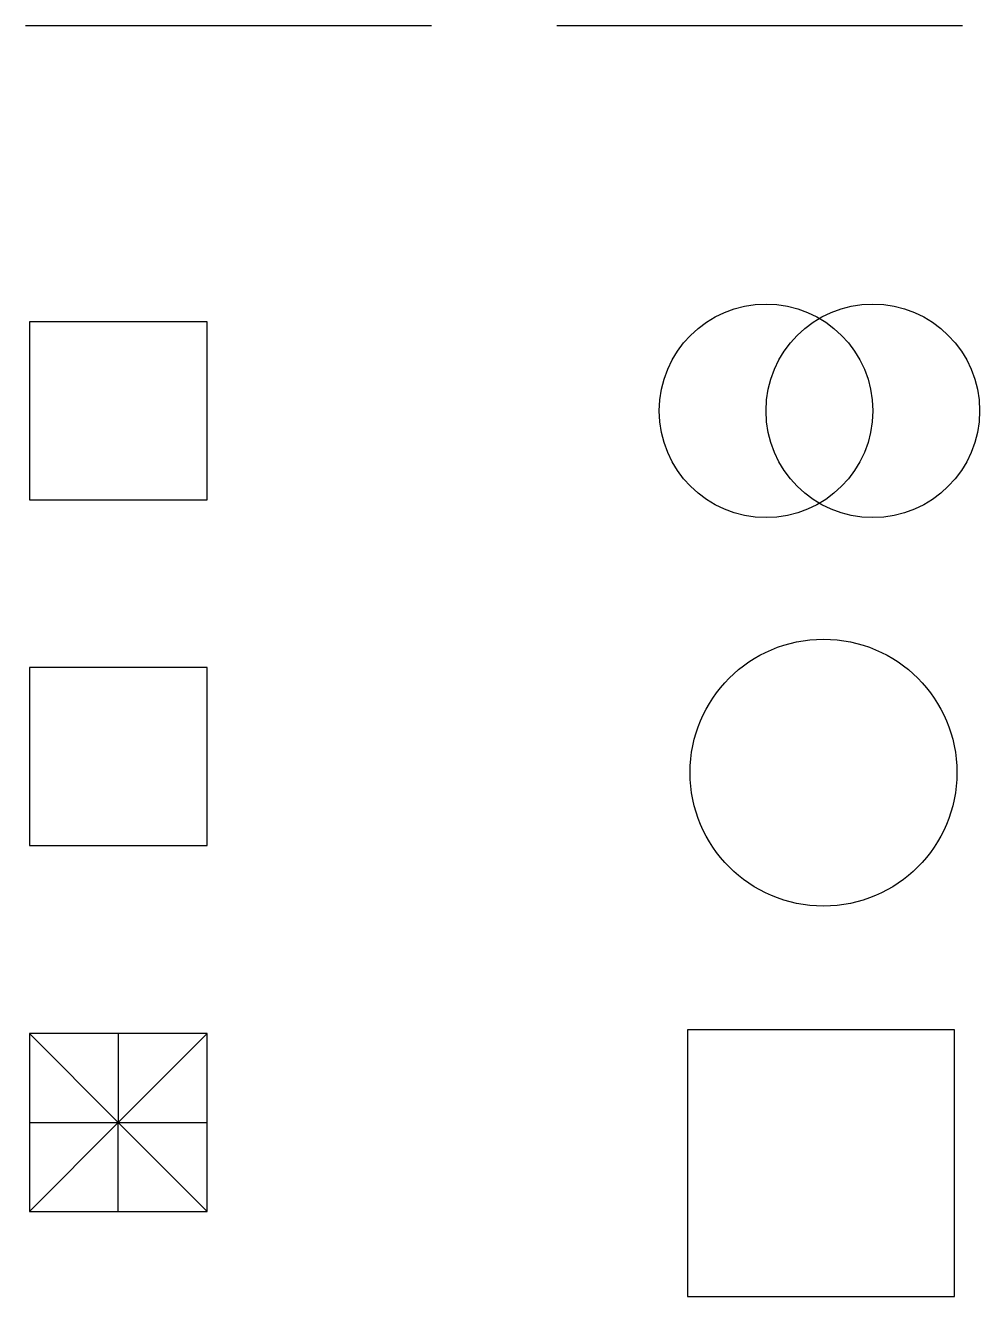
# Model space of a CAD drawing. Extents: x -2737 to -2200, y 6980 to 7694.
import ezdxf

# ---------------------------------------------------------------- set-up
doc = ezdxf.new("R2010")
doc.units = 0
doc.header["$MEASUREMENT"] = 0
doc.layers.add('Shapes', color=1, linetype='Continuous', lineweight=30)

msp = doc.modelspace()

# ---------------------------------------------------------------- linework, layer by layer
at = {"layer": 'Shapes'}
for p, q in [((-2736.65, 7694.07), (-2508.54, 7694.07)), ((-2438.07, 7694.07), (-2209.95, 7694.07)), ((-2634.46, 7527.39), (-2734.46, 7527.39)), ((-2734.46, 7527.39), (-2734.46, 7427.39)), ((-2634.46, 7427.39), (-2634.46, 7527.39)), ((-2734.46, 7427.39), (-2634.46, 7427.39)), ((-2634.46, 7333.07), (-2734.46, 7333.07)), ((-2734.46, 7333.07), (-2734.46, 7233.07)), ((-2634.46, 7233.07), (-2634.46, 7333.07)), ((-2734.46, 7233.07), (-2634.46, 7233.07)), ((-2634.46, 7127.39), (-2734.46, 7127.39)), ((-2734.46, 7127.39), (-2734.46, 7027.39)), ((-2734.46, 7127.39), (-2684.46, 7077.39)), ((-2684.46, 7077.39), (-2634.46, 7127.39)), ((-2684.46, 7127.39), (-2684.46, 7077.39)), ((-2634.46, 7027.39), (-2634.46, 7127.39)), ((-2684.46, 7077.39), (-2734.46, 7027.39)), ((-2734.46, 7077.39), (-2684.46, 7077.39)), ((-2684.46, 7077.39), (-2634.46, 7027.39)), ((-2684.46, 7027.39), (-2684.46, 7077.39)), ((-2684.46, 7077.39), (-2634.46, 7077.39)), ((-2734.46, 7027.39), (-2634.46, 7027.39))]:
    msp.add_line(p, q, dxfattribs=at)
msp.add_lwpolyline([(-2364.61, 6979.55), (-2214.61, 6979.55), (-2214.61, 7129.55), (-2364.61, 7129.55)], close=True, dxfattribs=at)
for centre, radius in [((-2320.44, 7477.43), 60), ((-2260.44, 7477.43), 60), ((-2288.16, 7274.07), 75)]:
    msp.add_circle(centre, radius, dxfattribs=at)

doc.saveas('drawing.dxf')
